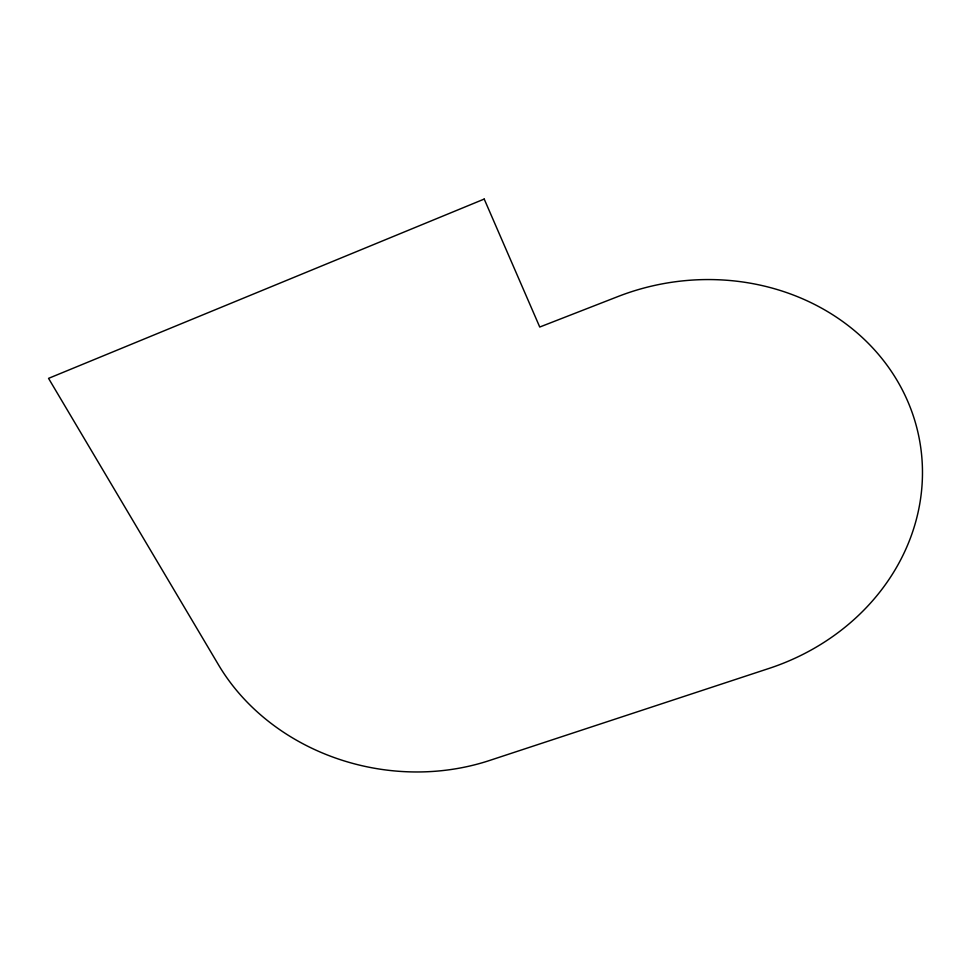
<?xml version="1.0" encoding="UTF-8"?>
<svg xmlns="http://www.w3.org/2000/svg" width="971" height="971" viewBox="0 0 971 971"><rect width="100%" height="100%" fill="white"/><g stroke="black" fill="none" stroke-linecap="round" stroke-linejoin="round"><path stroke-width="1.46" d="M484.213 199.067L48.55 378.362L218.56 664.941A213.05 184.563 10.7 0 0 489.469 760.511L769.081 668.412A223.415 199.917 -10.1 0 0 909.269 404.968A223.415 199.917 -10.1 0 0 617.993 296.531L539.742 327.033L484.213 199.067"/></g></svg>
